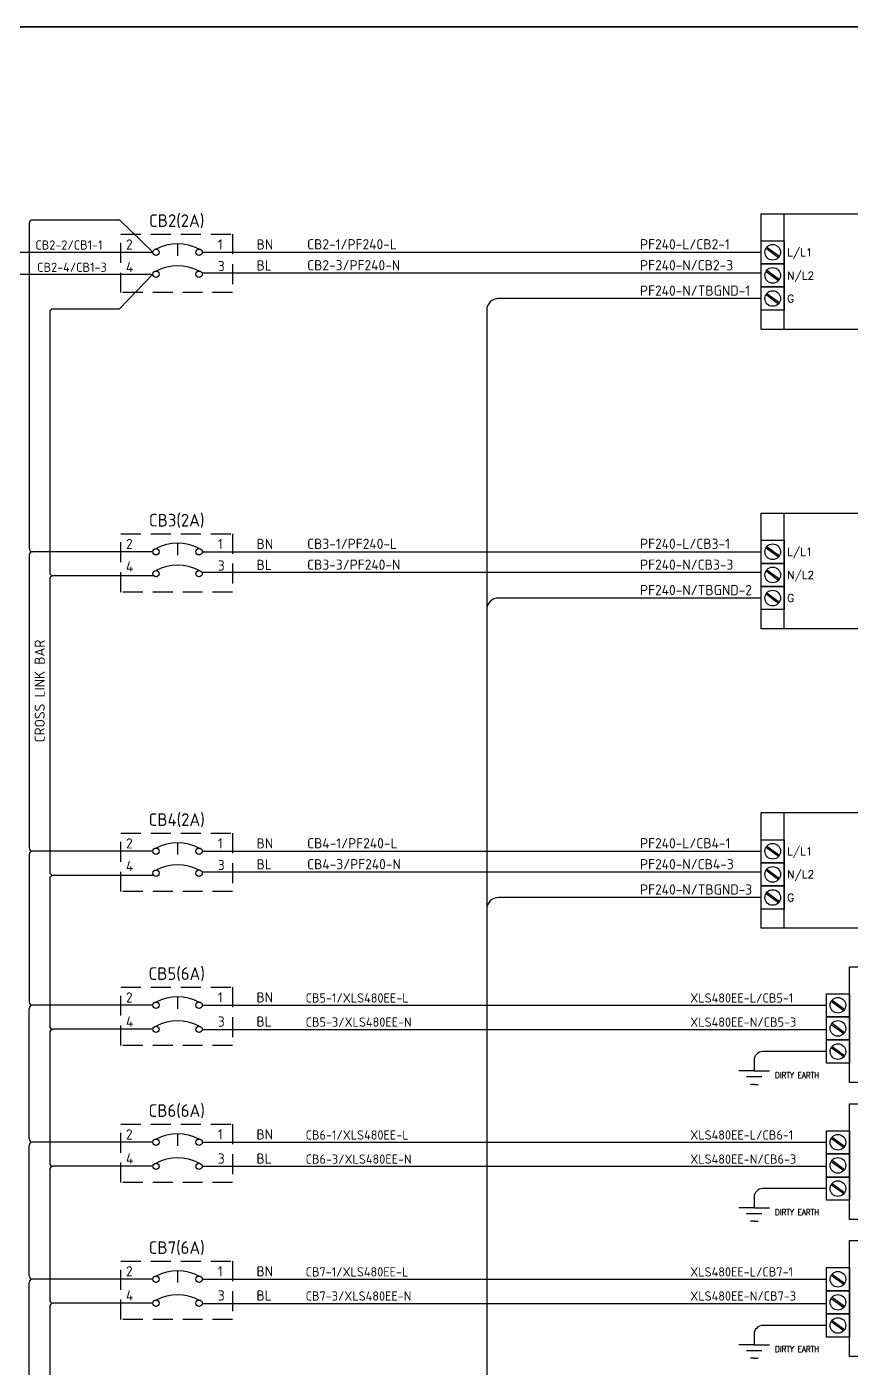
# Model space of a CAD drawing. Header units: inches. Extents: x 579627 to 667544, y 458630 to 507164.
# Drawn here: x 606966 to 607792, y 498531 to 499876 of the extents above; entities that cross this region are included whole.
import ezdxf
from ezdxf.enums import TextEntityAlignment as Align

# ---------------------------------------------------------------- set-up
doc = ezdxf.new("R2010")
doc.units = ezdxf.units.IN
doc.header["$MEASUREMENT"] = 0
doc.linetypes.add('ACAD_ISO03W100', pattern=[30, 12, -18])
doc.linetypes.add('SDASH', pattern=[0.3, 0.2, -0.1])
doc.layers.add('HELPPOINT', color=7, linetype='Continuous')
doc.layers.add('power', color=7, linetype='Continuous')
doc.styles.add('HTX11', font='O8111901')
doc.styles.add('ISO3098B', font='ISO3098B.shx')
doc.styles.add('ROMANS', font='romans.shx', dxfattribs={"width": 0.85, "height": 25})

# ---------------------------------------------------------------- blocks, each defined once
blk = doc.blocks.new('TPA')
at = {"layer": 'HELPPOINT', "color": 4, "lineweight": 35}
blk.add_line((562706.8, 505019.3), (567131, 505019.3), dxfattribs=at)
blk.add_line((562706.8, 505019.3), (567131, 505019.3), dxfattribs=at)
at = {"style": 'HTX11'}
for tag, p in [('A', (566704.3, 502037.1)), ('B', (567038.2, 501963.3))]:
    blk.add_attdef(tag, text='', height=16.8, dxfattribs=at).set_placement(p, align=Align.MIDDLE_CENTER)

msp = doc.modelspace()

# ---------------------------------------------------------------- linework, layer by layer
at = {"color": 2}
for p, q in [((607724.9, 499572.9), (607724.9, 499688.9)), ((608049.1, 499572.9), (607724.9, 499572.9)), ((607724.9, 499272.6), (607724.9, 499388.6)), ((608049.1, 499272.6), (607724.9, 499272.6)), ((607724.9, 498972.3), (607724.9, 499088.3)), ((608049.1, 498972.3), (607724.9, 498972.3))]:
    msp.add_line(p, q, dxfattribs=at)
for p, q in [((607724.9, 499688.9), (608049.1, 499688.9)), ((607724.9, 499634.8), (607724.9, 499627.1)), ((606797.1, 499628.3), (607092.1, 499628.3)), ((607724.9, 499388.6), (608049.1, 499388.6)), ((607724.9, 499334.5), (607724.9, 499326.7)), ((607724.9, 499088.3), (608049.1, 499088.3)), ((607724.9, 499034.2), (607724.9, 499026.4)), ((607790.3, 498817.8), (607790.3, 498933.8)), ((607790.3, 498933.8), (607983.7, 498933.8)), ((607790.3, 498879.6), (607790.3, 498871.9)), ((607983.7, 498817.8), (607790.3, 498817.8)), ((607790.3, 498680.4), (607790.3, 498796.4)), ((607790.3, 498796.4), (607983.7, 498796.4)), ((607790.3, 498742.3), (607790.3, 498734.5)), ((607983.7, 498680.4), (607790.3, 498680.4)), ((607790.3, 498543), (607790.3, 498659.1)), ((607790.3, 498659.1), (607983.7, 498659.1)), ((607790.3, 498604.9), (607790.3, 498597.2)), ((607983.7, 498543), (607790.3, 498543))]:
    msp.add_line(p, q)
at = {"color": 1}
for p, q in [((606968.2, 499679.5), (606968.2, 499494.3)), ((606968.2, 499674.3), (606968.2, 499353.4)), ((606971.6, 499682.9), (607058.7, 499682.9)), ((607058.7, 499682.9), (607092.1, 499650.3)), ((606797.1, 499650.3), (607092.1, 499650.3)), ((607092.1, 499349.9), (606971.6, 499349.9)), ((606968.2, 499346.5), (606968.2, 499053)), ((606968.2, 499046.2), (606968.2, 498898.6)), ((607092.1, 499049.6), (606971.6, 499049.6)), ((607092.1, 498895.2), (606971.6, 498895.2)), ((607141.6, 498895.1), (607767.1, 498895.1)), ((606968.2, 498761.2), (606968.2, 498891.8)), ((607092.1, 498757.8), (606971.6, 498757.8)), ((607141.6, 498757.7), (607767.1, 498757.7)), ((606968.2, 498623.8), (606968.2, 498754.4)), ((606968.2, 498448.3), (606968.2, 498617)), ((607092.1, 498620.4), (606971.6, 498620.4)), ((607141.6, 498620.4), (607767.1, 498620.4))]:
    msp.add_line(p, q, dxfattribs=at)
at = {"color": 0}
for p, q in [((607701.7, 499638.7), (607701.7, 499661.9)), ((607701.7, 499661.9), (607724.9, 499661.9)), ((607724.9, 499661.9), (607724.9, 499638.7)), ((607701.7, 499650.3), (607701.7, 499654.1)), ((607706.6, 499654.3), (607719.2, 499645.2)), ((607706.6, 499654.3), (607719.2, 499645.2)), ((607706.6, 499654.3), (607719.2, 499645.2)), ((607706.6, 499654.3), (607719.2, 499645.2)), ((607706.6, 499654.3), (607719.2, 499645.2)), ((607707.4, 499655.4), (607720, 499646.3)), ((607707.4, 499655.4), (607720, 499646.3)), ((607707.4, 499655.4), (607720, 499646.3)), ((607707.4, 499655.4), (607720, 499646.3)), ((607707.4, 499655.4), (607720, 499646.3)), ((607707.4, 499655.4), (607720, 499646.3)), ((607707.4, 499655.4), (607720, 499646.3)), ((607707.4, 499655.4), (607720, 499646.3)), ((607707.4, 499655.4), (607720, 499646.3)), ((607707.4, 499655.4), (607720, 499646.3)), ((607707.4, 499655.4), (607720, 499646.3)), ((607707.4, 499655.4), (607720, 499646.3)), ((607707.4, 499655.4), (607720, 499646.3)), ((607707.4, 499655.4), (607720, 499646.3)), ((607707.4, 499655.4), (607720, 499646.3)), ((607724.9, 499638.7), (607701.7, 499638.7)), ((607701.7, 499615.5), (607701.7, 499638.7)), ((607701.7, 499638.7), (607724.9, 499638.7)), ((607707.4, 499632.2), (607720, 499623.1)), ((607707.4, 499632.2), (607720, 499623.1)), ((607707.4, 499632.2), (607720, 499623.1)), ((607707.4, 499632.2), (607720, 499623.1)), ((607707.4, 499632.2), (607720, 499623.1)), ((607707.4, 499632.2), (607720, 499623.1)), ((607707.4, 499632.2), (607720, 499623.1)), ((607707.4, 499632.2), (607720, 499623.1)), ((607707.4, 499632.2), (607720, 499623.1)), ((607707.4, 499632.2), (607720, 499623.1)), ((607707.4, 499632.2), (607720, 499623.1)), ((607707.4, 499632.2), (607720, 499623.1)), ((607707.4, 499632.2), (607720, 499623.1)), ((607707.4, 499632.2), (607720, 499623.1)), ((607707.4, 499632.2), (607720, 499623.1)), ((607724.9, 499638.7), (607724.9, 499615.5)), ((607701.7, 499627.1), (607701.7, 499630.9)), ((607706.6, 499631.1), (607719.2, 499622)), ((607706.6, 499631.1), (607719.2, 499622)), ((607706.6, 499631.1), (607719.2, 499622)), ((607706.6, 499631.1), (607719.2, 499622)), ((607706.6, 499631.1), (607719.2, 499622)), ((607724.9, 499615.5), (607701.7, 499615.5)), ((607701.7, 499592.3), (607701.7, 499615.5)), ((607701.7, 499615.5), (607724.9, 499615.5)), ((607706.6, 499607.9), (607719.2, 499598.7)), ((607706.6, 499607.9), (607719.2, 499598.7)), ((607706.6, 499607.9), (607719.2, 499598.7)), ((607706.6, 499607.9), (607719.2, 499598.7)), ((607706.6, 499607.9), (607719.2, 499598.7)), ((607707.4, 499609), (607720, 499599.8)), ((607707.4, 499609), (607720, 499599.8)), ((607707.4, 499609), (607720, 499599.8)), ((607707.4, 499609), (607720, 499599.8)), ((607707.4, 499609), (607720, 499599.8)), ((607707.4, 499609), (607720, 499599.8)), ((607707.4, 499609), (607720, 499599.8)), ((607707.4, 499609), (607720, 499599.8)), ((607707.4, 499609), (607720, 499599.8)), ((607707.4, 499609), (607720, 499599.8)), ((607707.4, 499609), (607720, 499599.8)), ((607707.4, 499609), (607720, 499599.8)), ((607707.4, 499609), (607720, 499599.8)), ((607707.4, 499609), (607720, 499599.8)), ((607707.4, 499609), (607720, 499599.8)), ((607724.9, 499615.5), (607724.9, 499592.3)), ((607724.9, 499592.3), (607701.7, 499592.3)), ((607701.7, 499338.3), (607701.7, 499361.6)), ((607701.7, 499361.6), (607724.9, 499361.6)), ((607701.7, 499349.9), (607701.7, 499353.8)), ((607706.6, 499354), (607719.2, 499344.8)), ((607706.6, 499354), (607719.2, 499344.8)), ((607706.6, 499354), (607719.2, 499344.8)), ((607706.6, 499354), (607719.2, 499344.8)), ((607706.6, 499354), (607719.2, 499344.8)), ((607707.4, 499355.1), (607720, 499345.9)), ((607707.4, 499355.1), (607720, 499345.9)), ((607707.4, 499355.1), (607720, 499345.9)), ((607707.4, 499355.1), (607720, 499345.9)), ((607707.4, 499355.1), (607720, 499345.9)), ((607707.4, 499355.1), (607720, 499345.9)), ((607707.4, 499355.1), (607720, 499345.9)), ((607707.4, 499355.1), (607720, 499345.9)), ((607707.4, 499355.1), (607720, 499345.9)), ((607707.4, 499355.1), (607720, 499345.9)), ((607707.4, 499355.1), (607720, 499345.9)), ((607707.4, 499355.1), (607720, 499345.9)), ((607707.4, 499355.1), (607720, 499345.9)), ((607707.4, 499355.1), (607720, 499345.9)), ((607707.4, 499355.1), (607720, 499345.9)), ((607724.9, 499361.6), (607724.9, 499338.3)), ((607724.9, 499338.3), (607701.7, 499338.3)), ((607701.7, 499315.1), (607701.7, 499338.3)), ((607701.7, 499338.3), (607724.9, 499338.3)), ((607724.9, 499338.3), (607724.9, 499315.1)), ((607701.7, 499326.7), (607701.7, 499330.6)), ((607706.6, 499330.8), (607719.2, 499321.6)), ((607706.6, 499330.8), (607719.2, 499321.6)), ((607706.6, 499330.8), (607719.2, 499321.6)), ((607706.6, 499330.8), (607719.2, 499321.6)), ((607706.6, 499330.8), (607719.2, 499321.6)), ((607707.4, 499331.9), (607720, 499322.7)), ((607707.4, 499331.9), (607720, 499322.7)), ((607707.4, 499331.9), (607720, 499322.7)), ((607707.4, 499331.9), (607720, 499322.7)), ((607707.4, 499331.9), (607720, 499322.7)), ((607707.4, 499331.9), (607720, 499322.7)), ((607707.4, 499331.9), (607720, 499322.7)), ((607707.4, 499331.9), (607720, 499322.7)), ((607707.4, 499331.9), (607720, 499322.7)), ((607707.4, 499331.9), (607720, 499322.7)), ((607707.4, 499331.9), (607720, 499322.7)), ((607707.4, 499331.9), (607720, 499322.7)), ((607707.4, 499331.9), (607720, 499322.7)), ((607707.4, 499331.9), (607720, 499322.7)), ((607707.4, 499331.9), (607720, 499322.7)), ((607724.9, 499315.1), (607701.7, 499315.1)), ((607701.7, 499291.9), (607701.7, 499315.1)), ((607701.7, 499315.1), (607724.9, 499315.1)), ((607724.9, 499315.1), (607724.9, 499291.9)), ((607706.6, 499307.6), (607719.2, 499298.4)), ((607706.6, 499307.6), (607719.2, 499298.4)), ((607706.6, 499307.6), (607719.2, 499298.4)), ((607706.6, 499307.6), (607719.2, 499298.4)), ((607706.6, 499307.6), (607719.2, 499298.4)), ((607707.4, 499308.7), (607720, 499299.5)), ((607707.4, 499308.7), (607720, 499299.5)), ((607707.4, 499308.7), (607720, 499299.5)), ((607707.4, 499308.7), (607720, 499299.5)), ((607707.4, 499308.7), (607720, 499299.5)), ((607707.4, 499308.7), (607720, 499299.5)), ((607707.4, 499308.7), (607720, 499299.5)), ((607707.4, 499308.7), (607720, 499299.5)), ((607707.4, 499308.7), (607720, 499299.5)), ((607707.4, 499308.7), (607720, 499299.5)), ((607707.4, 499308.7), (607720, 499299.5)), ((607707.4, 499308.7), (607720, 499299.5)), ((607707.4, 499308.7), (607720, 499299.5)), ((607707.4, 499308.7), (607720, 499299.5)), ((607707.4, 499308.7), (607720, 499299.5)), ((607724.9, 499291.9), (607701.7, 499291.9)), ((607701.7, 499038), (607701.7, 499061.2)), ((607701.7, 499061.2), (607724.9, 499061.2)), ((607701.7, 499049.6), (607701.7, 499053.5)), ((607706.6, 499053.7), (607719.2, 499044.5)), ((607706.6, 499053.7), (607719.2, 499044.5)), ((607706.6, 499053.7), (607719.2, 499044.5)), ((607706.6, 499053.7), (607719.2, 499044.5)), ((607706.6, 499053.7), (607719.2, 499044.5)), ((607707.4, 499054.8), (607720, 499045.6)), ((607707.4, 499054.8), (607720, 499045.6)), ((607707.4, 499054.8), (607720, 499045.6)), ((607707.4, 499054.8), (607720, 499045.6)), ((607707.4, 499054.8), (607720, 499045.6)), ((607707.4, 499054.8), (607720, 499045.6)), ((607707.4, 499054.8), (607720, 499045.6)), ((607707.4, 499054.8), (607720, 499045.6)), ((607707.4, 499054.8), (607720, 499045.6)), ((607707.4, 499054.8), (607720, 499045.6)), ((607707.4, 499054.8), (607720, 499045.6)), ((607707.4, 499054.8), (607720, 499045.6)), ((607707.4, 499054.8), (607720, 499045.6)), ((607707.4, 499054.8), (607720, 499045.6)), ((607707.4, 499054.8), (607720, 499045.6)), ((607724.9, 499061.2), (607724.9, 499038)), ((607724.9, 499038), (607701.7, 499038)), ((607701.7, 499014.8), (607701.7, 499038)), ((607701.7, 499038), (607724.9, 499038)), ((607701.7, 499026.4), (607701.7, 499030.3)), ((607706.6, 499030.5), (607719.2, 499021.3)), ((607706.6, 499030.5), (607719.2, 499021.3)), ((607706.6, 499030.5), (607719.2, 499021.3)), ((607706.6, 499030.5), (607719.2, 499021.3)), ((607706.6, 499030.5), (607719.2, 499021.3)), ((607707.4, 499031.6), (607720, 499022.4)), ((607707.4, 499031.6), (607720, 499022.4)), ((607707.4, 499031.6), (607720, 499022.4)), ((607707.4, 499031.6), (607720, 499022.4)), ((607707.4, 499031.6), (607720, 499022.4)), ((607707.4, 499031.6), (607720, 499022.4)), ((607707.4, 499031.6), (607720, 499022.4)), ((607707.4, 499031.6), (607720, 499022.4)), ((607707.4, 499031.6), (607720, 499022.4)), ((607707.4, 499031.6), (607720, 499022.4)), ((607707.4, 499031.6), (607720, 499022.4)), ((607707.4, 499031.6), (607720, 499022.4)), ((607707.4, 499031.6), (607720, 499022.4)), ((607707.4, 499031.6), (607720, 499022.4)), ((607707.4, 499031.6), (607720, 499022.4)), ((607724.9, 499038), (607724.9, 499014.8)), ((607724.9, 499014.8), (607701.7, 499014.8)), ((607701.7, 498991.6), (607701.7, 499014.8)), ((607701.7, 499014.8), (607724.9, 499014.8)), ((607724.9, 499014.8), (607724.9, 498991.6)), ((607706.6, 499007.3), (607719.2, 498998.1)), ((607706.6, 499007.3), (607719.2, 498998.1)), ((607706.6, 499007.3), (607719.2, 498998.1)), ((607706.6, 499007.3), (607719.2, 498998.1)), ((607706.6, 499007.3), (607719.2, 498998.1)), ((607707.4, 499008.4), (607720, 498999.2)), ((607707.4, 499008.4), (607720, 498999.2)), ((607707.4, 499008.4), (607720, 498999.2)), ((607707.4, 499008.4), (607720, 498999.2)), ((607707.4, 499008.4), (607720, 498999.2)), ((607707.4, 499008.4), (607720, 498999.2)), ((607707.4, 499008.4), (607720, 498999.2)), ((607707.4, 499008.4), (607720, 498999.2)), ((607707.4, 499008.4), (607720, 498999.2)), ((607707.4, 499008.4), (607720, 498999.2)), ((607707.4, 499008.4), (607720, 498999.2)), ((607707.4, 499008.4), (607720, 498999.2)), ((607707.4, 499008.4), (607720, 498999.2)), ((607707.4, 499008.4), (607720, 498999.2)), ((607707.4, 499008.4), (607720, 498999.2)), ((607724.9, 498991.6), (607701.7, 498991.6)), ((607767.1, 498883.5), (607767.1, 498906.7)), ((607767.1, 498906.7), (607790.3, 498906.7)), ((607790.3, 498906.7), (607790.3, 498883.5)), ((607767.1, 498895.1), (607767.1, 498899)), ((607772, 498899.2), (607784.6, 498890)), ((607772, 498899.2), (607784.6, 498890)), ((607772, 498899.2), (607784.6, 498890)), ((607772, 498899.2), (607784.6, 498890)), ((607772, 498899.2), (607784.6, 498890)), ((607772.8, 498900.3), (607785.4, 498891.1)), ((607772.8, 498900.3), (607785.4, 498891.1)), ((607772.8, 498900.3), (607785.4, 498891.1)), ((607772.8, 498900.3), (607785.4, 498891.1)), ((607772.8, 498900.3), (607785.4, 498891.1)), ((607772.8, 498900.3), (607785.4, 498891.1)), ((607772.8, 498900.3), (607785.4, 498891.1)), ((607772.8, 498900.3), (607785.4, 498891.1)), ((607772.8, 498900.3), (607785.4, 498891.1)), ((607772.8, 498900.3), (607785.4, 498891.1)), ((607772.8, 498900.3), (607785.4, 498891.1)), ((607772.8, 498900.3), (607785.4, 498891.1)), ((607772.8, 498900.3), (607785.4, 498891.1)), ((607772.8, 498900.3), (607785.4, 498891.1)), ((607772.8, 498900.3), (607785.4, 498891.1)), ((607790.3, 498883.5), (607767.1, 498883.5)), ((607767.1, 498860.3), (607767.1, 498883.5)), ((607767.1, 498883.5), (607790.3, 498883.5)), ((607790.3, 498883.5), (607790.3, 498860.3)), ((607141.6, 498870.9), (607767.1, 498870.9)), ((607767.1, 498871.9), (607767.1, 498875.8)), ((607772, 498876), (607784.6, 498866.8)), ((607772, 498876), (607784.6, 498866.8)), ((607772, 498876), (607784.6, 498866.8)), ((607772, 498876), (607784.6, 498866.8)), ((607772, 498876), (607784.6, 498866.8)), ((607772.8, 498877.1), (607785.4, 498867.9)), ((607772.8, 498877.1), (607785.4, 498867.9)), ((607772.8, 498877.1), (607785.4, 498867.9)), ((607772.8, 498877.1), (607785.4, 498867.9)), ((607772.8, 498877.1), (607785.4, 498867.9)), ((607772.8, 498877.1), (607785.4, 498867.9)), ((607772.8, 498877.1), (607785.4, 498867.9)), ((607772.8, 498877.1), (607785.4, 498867.9)), ((607772.8, 498877.1), (607785.4, 498867.9)), ((607772.8, 498877.1), (607785.4, 498867.9)), ((607772.8, 498877.1), (607785.4, 498867.9)), ((607772.8, 498877.1), (607785.4, 498867.9)), ((607772.8, 498877.1), (607785.4, 498867.9)), ((607772.8, 498877.1), (607785.4, 498867.9)), ((607772.8, 498877.1), (607785.4, 498867.9)), ((607790.3, 498860.3), (607767.1, 498860.3)), ((607767.1, 498837.1), (607767.1, 498860.3)), ((607767.1, 498860.3), (607790.3, 498860.3)), ((607772, 498852.7), (607784.6, 498843.6)), ((607772, 498852.7), (607784.6, 498843.6)), ((607772, 498852.7), (607784.6, 498843.6)), ((607772, 498852.7), (607784.6, 498843.6)), ((607772, 498852.7), (607784.6, 498843.6)), ((607772.8, 498853.8), (607785.4, 498844.7)), ((607772.8, 498853.8), (607785.4, 498844.7)), ((607772.8, 498853.8), (607785.4, 498844.7)), ((607772.8, 498853.8), (607785.4, 498844.7)), ((607772.8, 498853.8), (607785.4, 498844.7)), ((607772.8, 498853.8), (607785.4, 498844.7)), ((607772.8, 498853.8), (607785.4, 498844.7)), ((607772.8, 498853.8), (607785.4, 498844.7)), ((607772.8, 498853.8), (607785.4, 498844.7)), ((607772.8, 498853.8), (607785.4, 498844.7)), ((607772.8, 498853.8), (607785.4, 498844.7)), ((607772.8, 498853.8), (607785.4, 498844.7)), ((607772.8, 498853.8), (607785.4, 498844.7)), ((607772.8, 498853.8), (607785.4, 498844.7)), ((607772.8, 498853.8), (607785.4, 498844.7)), ((607790.3, 498860.3), (607790.3, 498837.1)), ((607790.3, 498837.1), (607767.1, 498837.1)), ((607767.1, 498746.1), (607767.1, 498769.3)), ((607767.1, 498769.3), (607790.3, 498769.3)), ((607767.1, 498757.7), (607767.1, 498761.6)), ((607772, 498761.8), (607784.6, 498752.6)), ((607772, 498761.8), (607784.6, 498752.6)), ((607772, 498761.8), (607784.6, 498752.6)), ((607772, 498761.8), (607784.6, 498752.6)), ((607772, 498761.8), (607784.6, 498752.6)), ((607772.8, 498762.9), (607785.4, 498753.7)), ((607772.8, 498762.9), (607785.4, 498753.7)), ((607772.8, 498762.9), (607785.4, 498753.7)), ((607772.8, 498762.9), (607785.4, 498753.7)), ((607772.8, 498762.9), (607785.4, 498753.7)), ((607772.8, 498762.9), (607785.4, 498753.7)), ((607772.8, 498762.9), (607785.4, 498753.7)), ((607772.8, 498762.9), (607785.4, 498753.7)), ((607772.8, 498762.9), (607785.4, 498753.7)), ((607772.8, 498762.9), (607785.4, 498753.7)), ((607772.8, 498762.9), (607785.4, 498753.7)), ((607772.8, 498762.9), (607785.4, 498753.7)), ((607772.8, 498762.9), (607785.4, 498753.7)), ((607772.8, 498762.9), (607785.4, 498753.7)), ((607772.8, 498762.9), (607785.4, 498753.7)), ((607790.3, 498769.3), (607790.3, 498746.1)), ((607790.3, 498746.1), (607767.1, 498746.1)), ((607767.1, 498722.9), (607767.1, 498746.1)), ((607767.1, 498746.1), (607790.3, 498746.1)), ((607790.3, 498746.1), (607790.3, 498722.9)), ((607141.6, 498733.6), (607767.1, 498733.6)), ((607767.1, 498734.5), (607767.1, 498738.4)), ((607772, 498738.6), (607784.6, 498729.4)), ((607772, 498738.6), (607784.6, 498729.4)), ((607772, 498738.6), (607784.6, 498729.4)), ((607772, 498738.6), (607784.6, 498729.4)), ((607772, 498738.6), (607784.6, 498729.4)), ((607772.8, 498739.7), (607785.4, 498730.5)), ((607772.8, 498739.7), (607785.4, 498730.5)), ((607772.8, 498739.7), (607785.4, 498730.5)), ((607772.8, 498739.7), (607785.4, 498730.5)), ((607772.8, 498739.7), (607785.4, 498730.5)), ((607772.8, 498739.7), (607785.4, 498730.5)), ((607772.8, 498739.7), (607785.4, 498730.5)), ((607772.8, 498739.7), (607785.4, 498730.5)), ((607772.8, 498739.7), (607785.4, 498730.5)), ((607772.8, 498739.7), (607785.4, 498730.5)), ((607772.8, 498739.7), (607785.4, 498730.5)), ((607772.8, 498739.7), (607785.4, 498730.5)), ((607772.8, 498739.7), (607785.4, 498730.5)), ((607772.8, 498739.7), (607785.4, 498730.5)), ((607772.8, 498739.7), (607785.4, 498730.5)), ((607790.3, 498722.9), (607767.1, 498722.9)), ((607767.1, 498699.7), (607767.1, 498722.9)), ((607767.1, 498722.9), (607790.3, 498722.9)), ((607790.3, 498722.9), (607790.3, 498699.7)), ((607772, 498715.4), (607784.6, 498706.2)), ((607772, 498715.4), (607784.6, 498706.2)), ((607772, 498715.4), (607784.6, 498706.2)), ((607772, 498715.4), (607784.6, 498706.2)), ((607772, 498715.4), (607784.6, 498706.2)), ((607772.8, 498716.5), (607785.4, 498707.3)), ((607772.8, 498716.5), (607785.4, 498707.3)), ((607772.8, 498716.5), (607785.4, 498707.3)), ((607772.8, 498716.5), (607785.4, 498707.3)), ((607772.8, 498716.5), (607785.4, 498707.3)), ((607772.8, 498716.5), (607785.4, 498707.3)), ((607772.8, 498716.5), (607785.4, 498707.3)), ((607772.8, 498716.5), (607785.4, 498707.3)), ((607772.8, 498716.5), (607785.4, 498707.3)), ((607772.8, 498716.5), (607785.4, 498707.3)), ((607772.8, 498716.5), (607785.4, 498707.3)), ((607772.8, 498716.5), (607785.4, 498707.3)), ((607772.8, 498716.5), (607785.4, 498707.3)), ((607772.8, 498716.5), (607785.4, 498707.3)), ((607772.8, 498716.5), (607785.4, 498707.3)), ((607790.3, 498699.7), (607767.1, 498699.7)), ((607767.1, 498608.8), (607767.1, 498632)), ((607767.1, 498632), (607790.3, 498632)), ((607767.1, 498620.4), (607767.1, 498624.2)), ((607772, 498624.4), (607784.6, 498615.3)), ((607772, 498624.4), (607784.6, 498615.3)), ((607772, 498624.4), (607784.6, 498615.3)), ((607772, 498624.4), (607784.6, 498615.3)), ((607772, 498624.4), (607784.6, 498615.3)), ((607772.8, 498625.5), (607785.4, 498616.4)), ((607772.8, 498625.5), (607785.4, 498616.4)), ((607772.8, 498625.5), (607785.4, 498616.4)), ((607772.8, 498625.5), (607785.4, 498616.4)), ((607772.8, 498625.5), (607785.4, 498616.4)), ((607772.8, 498625.5), (607785.4, 498616.4)), ((607772.8, 498625.5), (607785.4, 498616.4)), ((607772.8, 498625.5), (607785.4, 498616.4)), ((607772.8, 498625.5), (607785.4, 498616.4)), ((607772.8, 498625.5), (607785.4, 498616.4)), ((607772.8, 498625.5), (607785.4, 498616.4)), ((607772.8, 498625.5), (607785.4, 498616.4)), ((607772.8, 498625.5), (607785.4, 498616.4)), ((607772.8, 498625.5), (607785.4, 498616.4)), ((607772.8, 498625.5), (607785.4, 498616.4)), ((607790.3, 498632), (607790.3, 498608.8)), ((607141.6, 498596.2), (607767.1, 498596.2)), ((607790.3, 498608.8), (607767.1, 498608.8)), ((607767.1, 498585.6), (607767.1, 498608.8)), ((607767.1, 498608.8), (607790.3, 498608.8)), ((607767.1, 498597.2), (607767.1, 498601)), ((607772, 498601.2), (607784.6, 498592.1)), ((607772, 498601.2), (607784.6, 498592.1)), ((607772, 498601.2), (607784.6, 498592.1)), ((607772, 498601.2), (607784.6, 498592.1)), ((607772, 498601.2), (607784.6, 498592.1)), ((607772.8, 498602.3), (607785.4, 498593.2)), ((607772.8, 498602.3), (607785.4, 498593.2)), ((607772.8, 498602.3), (607785.4, 498593.2)), ((607772.8, 498602.3), (607785.4, 498593.2)), ((607772.8, 498602.3), (607785.4, 498593.2)), ((607772.8, 498602.3), (607785.4, 498593.2)), ((607772.8, 498602.3), (607785.4, 498593.2)), ((607772.8, 498602.3), (607785.4, 498593.2)), ((607772.8, 498602.3), (607785.4, 498593.2)), ((607772.8, 498602.3), (607785.4, 498593.2)), ((607772.8, 498602.3), (607785.4, 498593.2)), ((607772.8, 498602.3), (607785.4, 498593.2)), ((607772.8, 498602.3), (607785.4, 498593.2)), ((607772.8, 498602.3), (607785.4, 498593.2)), ((607772.8, 498602.3), (607785.4, 498593.2)), ((607790.3, 498608.8), (607790.3, 498585.6)), ((607790.3, 498585.6), (607767.1, 498585.6)), ((607767.1, 498562.4), (607767.1, 498585.6)), ((607767.1, 498585.6), (607790.3, 498585.6)), ((607790.3, 498585.6), (607790.3, 498562.4)), ((607772, 498578), (607784.6, 498568.9)), ((607772, 498578), (607784.6, 498568.9)), ((607772, 498578), (607784.6, 498568.9)), ((607772, 498578), (607784.6, 498568.9)), ((607772, 498578), (607784.6, 498568.9)), ((607772.8, 498579.1), (607785.4, 498570)), ((607772.8, 498579.1), (607785.4, 498570)), ((607772.8, 498579.1), (607785.4, 498570)), ((607772.8, 498579.1), (607785.4, 498570)), ((607772.8, 498579.1), (607785.4, 498570)), ((607772.8, 498579.1), (607785.4, 498570)), ((607772.8, 498579.1), (607785.4, 498570)), ((607772.8, 498579.1), (607785.4, 498570)), ((607772.8, 498579.1), (607785.4, 498570)), ((607772.8, 498579.1), (607785.4, 498570)), ((607772.8, 498579.1), (607785.4, 498570)), ((607772.8, 498579.1), (607785.4, 498570)), ((607772.8, 498579.1), (607785.4, 498570)), ((607772.8, 498579.1), (607785.4, 498570)), ((607772.8, 498579.1), (607785.4, 498570)), ((607790.3, 498562.4), (607767.1, 498562.4))]:
    msp.add_line(p, q, dxfattribs=at)
at = {"color": 3}
for p, q in [((607426.7, 499592), (607426.7, 498521.3)), ((607701.7, 499603.9), (607438.6, 499603.9)), ((607701.7, 499303.5), (607438.6, 499303.5)), ((607701.7, 499003.2), (607438.6, 499003.2)), ((607694.7, 498840), (607694.7, 498829.4)), ((607767.1, 498848.7), (607703.4, 498848.7)), ((607694.7, 498829.4), (607679.3, 498829.4)), ((607694.7, 498829.4), (607710.2, 498829.4)), ((607687, 498823.7), (607702.5, 498823.7)), ((607694.7, 498815.8), (607690.9, 498815.8)), ((607694.7, 498815.8), (607698.6, 498815.8)), ((607767.1, 498711.3), (607703.4, 498711.3)), ((607694.7, 498692), (607679.3, 498692)), ((607694.7, 498702.6), (607694.7, 498692)), ((607694.7, 498692), (607710.2, 498692)), ((607687, 498686.4), (607702.5, 498686.4)), ((607694.7, 498678.5), (607690.9, 498678.5)), ((607694.7, 498678.5), (607698.6, 498678.5)), ((607767.1, 498574), (607703.4, 498574)), ((607694.7, 498565.3), (607694.7, 498554.6)), ((607694.7, 498554.6), (607679.3, 498554.6)), ((607687, 498549), (607702.5, 498549)), ((607694.7, 498554.6), (607710.2, 498554.6)), ((607694.7, 498541.1), (607690.9, 498541.1)), ((607694.7, 498541.1), (607698.6, 498541.1))]:
    msp.add_line(p, q, dxfattribs=at)
at = {"color": 2}
for points in [[(608072.3, 499572.9), (607701.7, 499572.9), (607701.7, 499688.9), (608072.3, 499688.9)], [(608072.3, 499272.6), (607701.7, 499272.6), (607701.7, 499388.6), (608072.3, 499388.6)], [(608072.3, 498972.3), (607701.7, 498972.3), (607701.7, 499088.3), (608072.3, 499088.3)]]:
    msp.add_lwpolyline(points, close=True, dxfattribs=at)
at = {"color": 0}
for centre in [(607713.3, 499650.3), (607713.3, 499627.1), (607713.3, 499603.9), (607713.3, 499349.9), (607713.3, 499326.7), (607713.3, 499303.5), (607713.3, 499049.6), (607713.3, 499026.4), (607713.3, 499003.2), (607778.7, 498895.1), (607778.7, 498871.9), (607778.7, 498848.7), (607778.7, 498757.7), (607778.7, 498734.5), (607778.7, 498711.3), (607778.7, 498620.4), (607778.7, 498597.2), (607778.7, 498574)]:
    msp.add_circle(centre, 7.83, dxfattribs=at)
at = {"color": 1}
for centre, start, end in [((606971.6, 499679.5), 90, 180), ((606971.6, 499353.4), 180, 270), ((606971.6, 499346.5), 90, 180), ((606971.6, 499053), 180, 270), ((606971.6, 499046.2), 90, 180), ((606971.6, 498898.6), 180, 270), ((606971.6, 498891.8), 90, 180), ((606971.6, 498761.2), 180, 270), ((606971.6, 498754.4), 90, 180), ((606971.6, 498623.8), 180, 270), ((606971.6, 498617), 90, 180)]:
    msp.add_arc(centre, 3.41, start, end, dxfattribs=at)
at = {"color": 3}
for centre, radius in [((607438.6, 499592), 11.9), ((607438.6, 499291.6), 11.9), ((607438.6, 498991.3), 11.9), ((607703.4, 498840), 8.7), ((607703.4, 498702.6), 8.7), ((607703.4, 498565.3), 8.7)]:
    msp.add_arc(centre, radius, 90, 180, dxfattribs=at)
at = {"layer": 'power', "linetype": 'ACAD_ISO03W100'}
for p, q in [((607116.9, 499658.8), (607116.9, 499634.6)), ((607116.9, 499358.5), (607116.9, 499334.3)), ((607116.9, 499058.2), (607116.9, 499034)), ((607116.9, 498903.7), (607116.9, 498879.5)), ((607116.9, 498766.3), (607116.9, 498742.2)), ((607116.9, 498629), (607116.9, 498604.8))]:
    msp.add_line(p, q, dxfattribs=at)
at = {"layer": 'power', "color": 1, "linetype": 'Continuous'}
for p, q in [((607141.6, 499650.3), (607701.7, 499650.3)), ((607141.6, 499349.9), (607701.7, 499349.9)), ((607141.6, 499049.6), (607701.7, 499049.6))]:
    msp.add_line(p, q, dxfattribs=at)
at = {"layer": 'power', "color": 0}
for p, q in [((607092.1, 499628.3), (607058.7, 499593.5)), ((607701.7, 499629.3), (607141.6, 499629.3)), ((606992.1, 499593.5), (607058.7, 499593.5)), ((606988.7, 499590.1), (606988.7, 499470.1)), ((606988.7, 499590.1), (606988.7, 499329.2)), ((607092.1, 499325.8), (606992.1, 499325.8)), ((607701.7, 499329), (607141.6, 499329)), ((606988.7, 499322.4), (606988.7, 499028.9)), ((607701.7, 499028.6), (607141.6, 499028.6)), ((606988.7, 499022), (606988.7, 498874.4)), ((607092.1, 499025.4), (606992.1, 499025.4)), ((606988.7, 498867.6), (606988.7, 498737)), ((607092.1, 498871), (606992.1, 498871)), ((607092.1, 498733.6), (606992.1, 498733.6)), ((606988.7, 498730.2), (606988.7, 498599.7)), ((607092.1, 498596.3), (606992.1, 498596.3)), ((606988.7, 498592.8), (606988.7, 498424.1))]:
    msp.add_line(p, q, dxfattribs=at)
at = {"layer": 'power', "color": 2, "linetype": 'SDASH', "ltscale": 100}
for points in [[(607172, 499668.3), (607172, 499609.8), (607060.1, 499609.8), (607060.1, 499668.3)], [(607172, 499368), (607172, 499309.5), (607060.1, 499309.5), (607060.1, 499368)], [(607172, 499067.7), (607172, 499009.1), (607060.1, 499009.1), (607060.1, 499067.7)], [(607172, 498913.2), (607172, 498854.7), (607060.1, 498854.7), (607060.1, 498913.2)], [(607172, 498775.9), (607172, 498717.3), (607060.1, 498717.3), (607060.1, 498775.9)], [(607172, 498638.5), (607172, 498579.9), (607060.1, 498579.9), (607060.1, 498638.5)]]:
    msp.add_lwpolyline(points, close=True, dxfattribs=at)
at = {"layer": 'power'}
for centre in [(607095.3, 499650.3), (607138.4, 499650.3), (607095.3, 499628.3), (607138.4, 499628.3), (607095.3, 499349.9), (607138.4, 499349.9), (607095.3, 499328), (607138.4, 499328), (607095.3, 499049.6), (607138.4, 499049.6), (607095.3, 499027.6), (607138.4, 499027.6), (607095.3, 498895.2), (607138.4, 498895.2), (607095.3, 498871), (607138.4, 498871), (607095.3, 498757.8), (607138.4, 498757.8), (607095.3, 498733.6), (607138.4, 498733.6), (607095.3, 498620.4), (607138.4, 498620.4), (607095.3, 498596.3), (607138.4, 498596.3)]:
    msp.add_circle(centre, 3.2, dxfattribs=at)
for centre in [(607116.9, 499612.9), (607116.9, 499590.9), (607116.9, 499312.6), (607116.9, 499290.6), (607116.9, 499012.2), (607116.9, 498990.2), (607116.9, 498857.8), (607116.9, 498833.6), (607116.9, 498720.4), (607116.9, 498696.2), (607116.9, 498583), (607116.9, 498558.9)]:
    msp.add_arc(centre, 45.9, 62.0586, 117.9414, dxfattribs=at)
at = {"layer": 'power', "color": 0}
for centre, start, end in [((606992.1, 499590.1), 90, 180), ((606992.1, 499329.2), 180, 270), ((606992.1, 499329.2), 180, 270), ((606992.1, 499322.4), 90, 180), ((606992.1, 499028.9), 180, 270), ((606992.1, 499028.9), 180, 270), ((606992.1, 499022), 90, 180), ((606992.1, 498874.4), 180, 270), ((606992.1, 498874.4), 180, 270), ((606992.1, 498867.6), 90, 180), ((606992.1, 498737), 180, 270), ((606992.1, 498737), 180, 270), ((606992.1, 498730.2), 90, 180), ((606992.1, 498599.7), 180, 270), ((606992.1, 498599.7), 180, 270), ((606992.1, 498592.8), 90, 180)]:
    msp.add_arc(centre, 3.41, start, end, dxfattribs=at)

# ---------------------------------------------------------------- block references
at = {"xscale": 0.8796480001183227, "yscale": 0.8796480000019073, "zscale": 0.8796480000000001}
msp.add_blockref('TPA', (111019.3, 55637.1), dxfattribs=at)

# ---------------------------------------------------------------- texts
at = {"style": 'ROMANS'}
for s, p in [('L/L1', (607727.9, 499646.3, 3.5)), ('N/L2', (607727.9, 499623.1, 3.5)), ('G', (607727.8, 499600)), ('L/L1', (607727.9, 499346, 3.5)), ('N/L2', (607727.9, 499322.8, 3.5)), ('G', (607727.8, 499299.7)), ('L/L1', (607727.9, 499045.7, 3.5)), ('N/L2', (607727.9, 499022.5, 3.5)), ('G', (607727.8, 498999.3))]:
    msp.add_text(s, height=7.73, dxfattribs=at).set_placement(p)
at = {"color": 0, "style": 'ROMANS', "width": 0.85}
for p in [(607737.8, 498825), (607737.8, 498687.6), (607737.8, 498550.3)]:
    msp.add_text('DIRTY EARTH', height=6.188, dxfattribs=at).set_placement(p, align=Align.MIDDLE_CENTER)
at = {"layer": 'power', "style": 'ISO3098B'}
for s, p in [('CB2(2A)', (607116, 499682)), ('CB3(2A)', (607116, 499381.6)), ('CB4(2A)', (607116, 499081.3)), ('CB5(6A)', (607116, 498926.9)), ('CB6(6A)', (607116, 498789.5)), ('CB7(6A)', (607116, 498652.1))]:
    msp.add_text(s, height=12.68, dxfattribs=at).set_placement(p, align=Align.MIDDLE_CENTER)
at = {"layer": 'power', "color": 0, "style": 'ISO3098B'}
for s, p in [('CB2-2/CB1-1', (607041.7, 499652.9)), ('CB2-4/CB1-3', (607045.9, 499630.6))]:
    msp.add_text(s, height=9.298, dxfattribs=at).set_placement(p, align=Align.RIGHT)
for s, height, p in [('2', 10.2, (607065.2, 499658.1)), ('1', 10.2, (607157.3, 499658.1)), ('BN', 10.23, (607196, 499658.1)), ('4', 10.2, (607065.2, 499635.4)), ('3', 10.2, (607157.3, 499636.4)), ('BL', 10.23, (607196, 499637.1)), ('2', 10.2, (607065.2, 499357.8)), ('1', 10.2, (607157.3, 499357.8)), ('BN', 10.23, (607196, 499357.8)), ('4', 10.2, (607065.2, 499335.1)), ('3', 10.2, (607157.3, 499336.1)), ('BL', 10.23, (607196, 499336.8)), ('2', 10.2, (607065.2, 499057.5)), ('1', 10.2, (607157.3, 499057.5)), ('BN', 10.23, (607196, 499057.5)), ('4', 10.2, (607065.2, 499034.7)), ('3', 10.2, (607157.3, 499035.8)), ('BL', 10.23, (607196, 499036.5)), ('2', 10.2, (607065.2, 498903)), ('1', 10.2, (607157.3, 498903)), ('BN', 10.23, (607195.9, 498903)), ('4', 10.2, (607065.2, 498878.8)), ('3', 10.2, (607157.3, 498878.8)), ('BL', 10.23, (607195.9, 498878.8)), ('2', 10.2, (607065.2, 498765.6)), ('1', 10.2, (607157.3, 498765.6)), ('BN', 10.23, (607195.9, 498765.6)), ('4', 10.2, (607065.2, 498741.4)), ('3', 10.2, (607157.3, 498741.4)), ('BL', 10.23, (607195.9, 498741.4)), ('2', 10.2, (607065.2, 498628.3)), ('1', 10.2, (607157.3, 498628.3)), ('BN', 10.23, (607195.9, 498628.3)), ('4', 10.2, (607065.2, 498604.1)), ('3', 10.2, (607157.3, 498604.1)), ('BL', 10.23, (607195.9, 498604.1))]:
    msp.add_text(s, height=height, dxfattribs=at).set_placement(p, align=Align.MIDDLE_LEFT)
for s, height, p in [('CB2-1/PF240-L', 10.227, (607246.7, 499653.2)), ('PF240-L/CB2-1', 10.227, (607580.4, 499653.2)), ('CB2-3/PF240-N', 10.227, (607246.7, 499632.2)), ('PF240-N/CB2-3', 10.227, (607580.4, 499632.2)), ('PF240-N/TBGND-1', 10.227, (607580.4, 499606.7)), ('CB3-1/PF240-L', 10.227, (607246.7, 499352.8)), ('PF240-L/CB3-1', 10.227, (607580.4, 499352.8)), ('CB3-3/PF240-N', 10.227, (607246.7, 499331.9)), ('PF240-N/CB3-3', 10.227, (607580.4, 499331.9)), ('PF240-N/TBGND-2', 10.227, (607580.4, 499306.4)), ('CB4-1/PF240-L', 10.227, (607246.7, 499052.5)), ('PF240-L/CB4-1', 10.227, (607580.4, 499052.5)), ('CB4-3/PF240-N', 10.227, (607246.7, 499031.5)), ('PF240-N/CB4-3', 10.227, (607580.4, 499031.5)), ('PF240-N/TBGND-3', 10.227, (607580.4, 499006.1)), ('CB5-1/XLS480EE-L', 9.298, (607245.2, 498897.8)), ('XLS480EE-L/CB5-1', 9.298, (607630.7, 498897.8)), ('CB5-3/XLS480EE-N', 9.298, (607245.2, 498873.6)), ('XLS480EE-N/CB5-3', 9.298, (607630.7, 498873.6)), ('CB6-1/XLS480EE-L', 9.298, (607245.2, 498760.4)), ('XLS480EE-L/CB6-1', 9.298, (607630.7, 498760.4)), ('CB6-3/XLS480EE-N', 9.298, (607245.2, 498736.2)), ('XLS480EE-N/CB6-3', 9.298, (607630.7, 498736.2)), ('CB7-1/XLS480EE-L', 9.298, (607245.2, 498623.1)), ('XLS480EE-L/CB7-1', 9.298, (607630.7, 498623.1)), ('CB7-3/XLS480EE-N', 9.298, (607245.2, 498598.9)), ('XLS480EE-N/CB7-3', 9.298, (607630.7, 498598.9))]:
    msp.add_text(s, height=height, dxfattribs=at).set_placement(p)
msp.add_text('CROSS LINK BAR', height=10.227, rotation=90, dxfattribs=at).set_placement((606978.7, 499210.2), align=Align.MIDDLE_CENTER)

doc.saveas('drawing.dxf')
